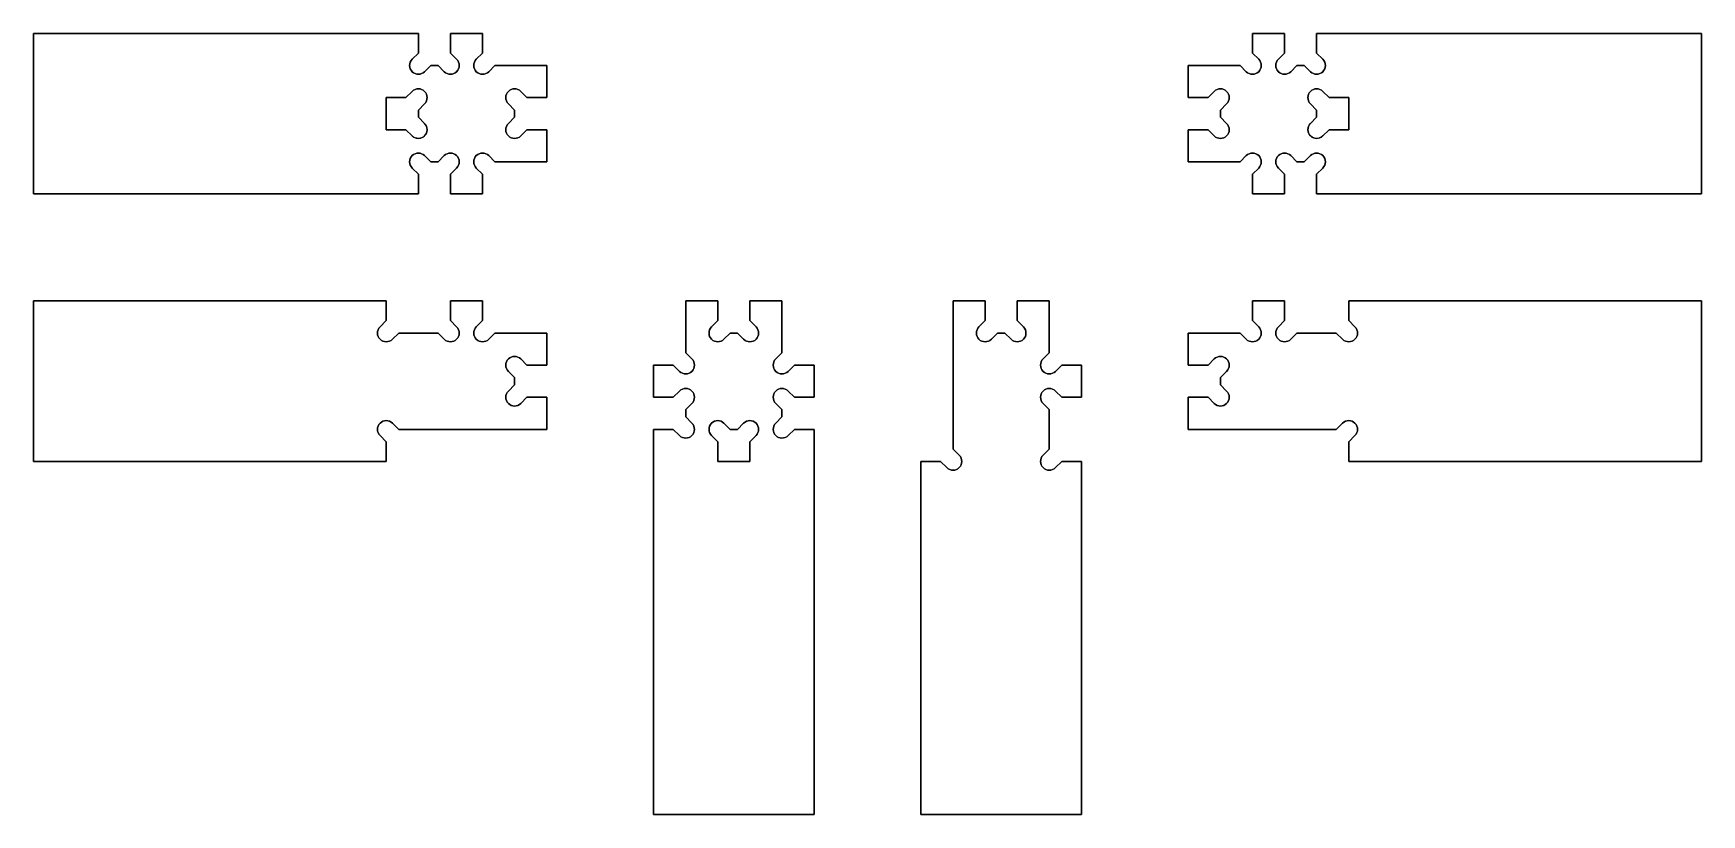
# Model space of a CAD drawing. Extents: x -222 to 558, y -346 to 19.
import ezdxf

# ---------------------------------------------------------------- set-up
doc = ezdxf.new("R2010")
doc.units = 0
doc.layers.add('1', color=7, linetype='CONTINUOUS')

# ---------------------------------------------------------------- blocks, each defined once
blk = doc.blocks.new('*M0')
at = {"layer": '1', "color": 7, "linetype": 'CONTINUOUS'}
for p, q in [((30, 65.79828, 15), (30, 75, 15)), ((30, 75), (30, 75, 15)), ((30, 75), (30, 65.79828)), ((30, 75, 15), (45, 75, 15)), ((45, 75), (30, 75)), ((45, 75), (45, 75, 15)), ((45, 75, 15), (45, 65.79828, 15)), ((45, 65.79828), (45, 75)), ((60, 65.79828, 15), (60, 75, 15)), ((60, 75), (60, 75, 15)), ((60, 75), (60, 65.79828)), ((60, 75, 15), (240, 75, 15)), ((240, 75), (60, 75)), ((240, 75), (240, 75, 15)), ((240, 75, 15), (240, 0, 15)), ((240, 0), (240, 75)), ((32.89914, 62.89914, 15), (30, 65.79828, 15)), ((30, 65.79828), (30, 65.79828, 15)), ((30, 65.79828), (32.89914, 62.89914)), ((32.89914, 62.89914), (32.89914, 62.89914, 15)), ((45, 65.79828, 15), (42.10086, 62.89913, 15)), ((42.10086, 62.89913), (45, 65.79828)), ((42.10086, 62.89913), (42.10086, 62.89913, 15)), ((45, 65.79828), (45, 65.79828, 15)), ((62.89914, 62.89914, 15), (60, 65.79828, 15)), ((60, 65.79828), (60, 65.79828, 15)), ((60, 65.79828), (62.89914, 62.89914)), ((62.89914, 62.89914), (62.89914, 62.89914, 15)), ((0, 45, 15), (0, 60, 15)), ((0, 60), (0, 60, 15)), ((0, 60), (0, 45)), ((0, 60, 15), (24.20172, 60, 15)), ((24.20172, 60), (0, 60)), ((24.20172, 60), (24.20172, 60, 15)), ((24.20172, 60, 15), (27.10086, 57.10086, 15)), ((27.10086, 57.10086), (24.20172, 60)), ((27.10086, 57.10086), (27.10086, 57.10086, 15)), ((30, 55.9), (30, 55.9, 15)), ((34.1, 60), (34.1, 60, 15)), ((40.9, 60), (40.9, 60, 15)), ((45, 55.9), (45, 55.9, 15)), ((47.89913, 57.10086, 15), (50.79828, 60, 15)), ((50.79828, 60), (47.89913, 57.10086)), ((47.89913, 57.10086), (47.89913, 57.10086, 15)), ((50.79828, 60), (50.79828, 60, 15)), ((50.79828, 60, 15), (54.20172, 60, 15)), ((54.20172, 60), (50.79828, 60)), ((54.20172, 60), (54.20172, 60, 15)), ((54.20172, 60, 15), (57.10086, 57.10086, 15)), ((57.10086, 57.10086), (54.20172, 60)), ((57.10086, 57.10086), (57.10086, 57.10086, 15)), ((60, 55.9), (60, 55.9, 15)), ((64.1, 60), (64.1, 60, 15)), ((12.10086, 47.89914, 15), (9.20172, 45, 15)), ((9.20172, 45), (12.10086, 47.89914)), ((12.10086, 47.89914), (12.10086, 47.89914, 15)), ((15, 49.1), (15, 49.1, 15)), ((60, 49.1), (60, 49.1, 15)), ((65.79828, 45, 15), (62.89914, 47.89914, 15)), ((62.89914, 47.89914), (62.89914, 47.89914, 15)), ((62.89914, 47.89914), (65.79828, 45)), ((9.20172, 45, 15), (0, 45, 15)), ((0, 45), (0, 45, 15)), ((0, 45), (9.20172, 45)), ((9.20172, 45), (9.20172, 45, 15)), ((15, 39.20172, 15), (17.89914, 42.10086, 15)), ((17.89914, 42.10086), (15, 39.20172)), ((15, 35.79828, 15), (15, 39.20172, 15)), ((15, 39.20172), (15, 39.20172, 15)), ((15, 39.20172), (15, 35.79828)), ((17.89914, 42.10086), (17.89914, 42.10086, 15)), ((19.1, 45), (19.1, 45, 15)), ((55.9, 45), (55.9, 45, 15)), ((57.10086, 42.10086), (57.10086, 42.10086, 15)), ((57.10086, 42.10086, 15), (60, 39.20172, 15)), ((60, 39.20172), (57.10086, 42.10086)), ((60, 39.20172), (60, 39.20172, 15)), ((60, 39.20172, 15), (60, 35.79828, 15)), ((60, 35.79828), (60, 39.20172)), ((75, 45, 15), (65.79828, 45, 15)), ((65.79828, 45), (65.79828, 45, 15)), ((65.79828, 45), (75, 45)), ((75, 45), (75, 45, 15)), ((75, 30, 15), (75, 45, 15)), ((75, 45), (75, 30)), ((17.89914, 32.89914, 15), (15, 35.79828, 15)), ((15, 35.79828), (15, 35.79828, 15)), ((15, 35.79828), (17.89914, 32.89914)), ((17.89914, 32.89914), (17.89914, 32.89914, 15)), ((60, 35.79828, 15), (57.10086, 32.89914, 15)), ((57.10086, 32.89914), (60, 35.79828)), ((57.10086, 32.89914), (57.10086, 32.89914, 15)), ((60, 35.79828), (60, 35.79828, 15)), ((0, 15, 15), (0, 30, 15)), ((0, 30), (0, 30, 15)), ((0, 30), (0, 15)), ((0, 30, 15), (9.20172, 30, 15)), ((9.20172, 30), (0, 30)), ((9.20172, 30), (9.20172, 30, 15)), ((9.20172, 30, 15), (12.10086, 27.10086, 15)), ((12.10086, 27.10086), (9.20172, 30)), ((12.10086, 27.10086), (12.10086, 27.10086, 15)), ((15, 25.9), (15, 25.9, 15)), ((19.1, 30), (19.1, 30, 15)), ((55.9, 30), (55.9, 30, 15)), ((60, 25.9), (60, 25.9, 15)), ((62.89914, 27.10086, 15), (65.79828, 30, 15)), ((65.79828, 30), (62.89914, 27.10086)), ((62.89914, 27.10086), (62.89914, 27.10086, 15)), ((65.79828, 30), (65.79828, 30, 15)), ((65.79828, 30, 15), (75, 30, 15)), ((75, 30), (65.79828, 30)), ((75, 30), (75, 30, 15)), ((27.10086, 17.89914, 15), (24.20172, 15, 15)), ((24.20172, 15), (27.10086, 17.89914)), ((27.10086, 17.89914), (27.10086, 17.89914, 15)), ((30, 19.1), (30, 19.1, 15)), ((45, 19.1), (45, 19.1, 15)), ((50.79828, 15, 15), (47.89914, 17.89914, 15)), ((47.89914, 17.89914), (47.89914, 17.89914, 15)), ((47.89914, 17.89914), (50.79828, 15)), ((57.10086, 17.89914, 15), (54.20172, 15, 15)), ((54.20172, 15), (57.10086, 17.89914)), ((57.10086, 17.89914), (57.10086, 17.89914, 15)), ((60, 19.1), (60, 19.1, 15)), ((24.20172, 15, 15), (0, 15, 15)), ((0, 15), (0, 15, 15)), ((0, 15), (24.20172, 15)), ((24.20172, 15), (24.20172, 15, 15)), ((30, 9.20172, 15), (32.89914, 12.10086, 15)), ((32.89914, 12.10086), (30, 9.20172)), ((30, 0, 15), (30, 9.20172, 15)), ((30, 9.20172), (30, 9.20172, 15)), ((30, 9.20172), (30, 0)), ((32.89914, 12.10086), (32.89914, 12.10086, 15)), ((34.1, 15), (34.1, 15, 15)), ((40.9, 15), (40.9, 15, 15)), ((42.10086, 12.10086), (42.10086, 12.10086, 15)), ((42.10086, 12.10086, 15), (45, 9.20172, 15)), ((45, 9.20172), (42.10086, 12.10086)), ((45, 9.20172), (45, 9.20172, 15)), ((45, 9.20172, 15), (45, 0, 15)), ((45, 0), (45, 9.20172)), ((54.20172, 15, 15), (50.79828, 15, 15)), ((50.79828, 15), (50.79828, 15, 15)), ((50.79828, 15), (54.20172, 15)), ((54.20172, 15), (54.20172, 15, 15)), ((60, 9.20172, 15), (62.89914, 12.10086, 15)), ((62.89914, 12.10086), (60, 9.20172)), ((60, 0, 15), (60, 9.20172, 15)), ((60, 9.20172), (60, 9.20172, 15)), ((60, 9.20172), (60, 0)), ((62.89914, 12.10086), (62.89914, 12.10086, 15)), ((64.1, 15), (64.1, 15, 15)), ((45, 0, 15), (30, 0, 15)), ((30, 0), (30, 0, 15)), ((30, 0), (45, 0)), ((45, 0), (45, 0, 15)), ((60, 0), (60, 0, 15)), ((240, 0, 15), (60, 0, 15)), ((60, 0), (240, 0)), ((240, 0), (240, 0, 15))]:
    blk.add_line(p, q, dxfattribs=at)
for centre, start, end in [((30, 60, 15), 225.00004444, 44.99995833), ((45, 60, 15), 135.00009444, 314.99990556), ((60, 60, 15), 225.00004444, 44.99995833), ((15, 45, 15), 315.00004444, 134.99995833), ((60, 45, 15), 45.00004167, 224.99995833), ((15, 30, 15), 225.00004444, 44.99995833), ((60, 30, 15), 135, 315), ((30, 15, 15), 315.00004444, 134.99995833), ((45, 15, 15), 45.00004444, 224.99995833), ((60, 15, 15), 315.00004444, 134.99995833)]:
    blk.add_arc(centre, 4.1, start, end, dxfattribs=at)
at = {"layer": '1', "color": 7, "linetype": 'CONTINUOUS', "extrusion": (0, 0, -1)}
for centre, start, end in [((-30, 60), 135.00004444, 314.99995833), ((-45, 60), 225.00009444, 44.99990556), ((-60, 60), 135.00004444, 314.99995833), ((-15, 45), 45.00004444, 224.99995833), ((-60, 45), 315.00004167, 134.99995833), ((-15, 30), 135.00004444, 314.99995833), ((-60, 30), 225, 45), ((-30, 15), 45.00004444, 224.99995833), ((-45, 15), 315.00004444, 134.99995833), ((-60, 15), 45.00004444, 224.99995833)]:
    blk.add_arc(centre, 4.1, start, end, dxfattribs=at)
blk = doc.blocks.new('*M1')
at = {"layer": '1', "color": 7, "linetype": 'CONTINUOUS'}
for p, q in [((30, -54.20172, 15), (30, -45, 15)), ((30, -45), (30, -45, 15)), ((30, -45), (30, -54.20172)), ((30, -45, 15), (45, -45, 15)), ((45, -45), (30, -45)), ((45, -45), (45, -45, 15)), ((45, -45, 15), (45, -54.20172, 15)), ((45, -54.20172), (45, -45)), ((75, -54.20172, 15), (75, -45, 15)), ((75, -45), (75, -45, 15)), ((75, -45), (75, -54.20172)), ((75, -45, 15), (240, -45, 15)), ((240, -45), (75, -45)), ((240, -45), (240, -45, 15)), ((240, -45, 15), (240, -120, 15)), ((240, -120), (240, -45)), ((32.89914, -57.10086, 15), (30, -54.20172, 15)), ((30, -54.20172), (30, -54.20172, 15)), ((30, -54.20172), (32.89914, -57.10086)), ((45, -54.20172, 15), (42.10086, -57.10086, 15)), ((42.10086, -57.10086), (45, -54.20172)), ((45, -54.20172), (45, -54.20172, 15)), ((77.89914, -57.10086, 15), (75, -54.20172, 15)), ((75, -54.20172), (75, -54.20172, 15)), ((75, -54.20172), (77.89914, -57.10086)), ((0, -75, 15), (0, -60, 15)), ((0, -60), (0, -60, 15)), ((0, -60), (0, -75)), ((0, -60, 15), (24.20172, -60, 15)), ((24.20172, -60), (0, -60)), ((24.20172, -60), (24.20172, -60, 15)), ((24.20172, -60, 15), (27.10086, -62.89914, 15)), ((27.10086, -62.89914), (24.20172, -60)), ((32.89914, -57.10086), (32.89914, -57.10086, 15)), ((34.1, -60), (34.1, -60, 15)), ((40.9, -60), (40.9, -60, 15)), ((42.10086, -57.10086), (42.10086, -57.10086, 15)), ((47.89914, -62.89914, 15), (50.79828, -60, 15)), ((50.79828, -60), (47.89914, -62.89914)), ((50.79828, -60), (50.79828, -60, 15)), ((50.79828, -60, 15), (69.20172, -60, 15)), ((69.20172, -60), (50.79828, -60)), ((69.20172, -60), (69.20172, -60, 15)), ((69.20172, -60, 15), (72.10086, -62.89914, 15)), ((72.10086, -62.89914), (69.20172, -60)), ((77.89914, -57.10086), (77.89914, -57.10086, 15)), ((79.1, -60), (79.1, -60, 15)), ((27.10086, -62.89914), (27.10086, -62.89914, 15)), ((30, -64.1), (30, -64.1, 15)), ((45, -64.1), (45, -64.1, 15)), ((47.89914, -62.89914), (47.89914, -62.89914, 15)), ((72.10086, -62.89914), (72.10086, -62.89914, 15)), ((75, -64.1), (75, -64.1, 15)), ((9.20172, -75, 15), (0, -75, 15)), ((0, -75), (0, -75, 15)), ((0, -75), (9.20172, -75)), ((12.10086, -72.10086, 15), (9.20172, -75, 15)), ((9.20172, -75), (12.10086, -72.10086)), ((9.20172, -75), (9.20172, -75, 15)), ((12.10086, -72.10086), (12.10086, -72.10086, 15)), ((15, -70.9), (15, -70.9, 15)), ((15, -80.79828, 15), (17.89914, -77.89914, 15)), ((17.89914, -77.89914), (15, -80.79828)), ((17.89914, -77.89914), (17.89914, -77.89914, 15)), ((19.1, -75), (19.1, -75, 15)), ((15, -84.20172, 15), (15, -80.79828, 15)), ((15, -80.79828), (15, -80.79828, 15)), ((15, -80.79828), (15, -84.20172)), ((17.89914, -87.10086, 15), (15, -84.20172, 15)), ((15, -84.20172), (15, -84.20172, 15)), ((15, -84.20172), (17.89914, -87.10086)), ((0, -105, 15), (0, -90, 15)), ((0, -90), (0, -90, 15)), ((0, -90), (0, -105)), ((0, -90, 15), (9.20172, -90, 15)), ((9.20172, -90), (0, -90)), ((9.20172, -90), (9.20172, -90, 15)), ((9.20172, -90, 15), (12.10086, -92.89914, 15)), ((12.10086, -92.89914), (9.20172, -90)), ((12.10086, -92.89914), (12.10086, -92.89914, 15)), ((17.89914, -87.10086), (17.89914, -87.10086, 15)), ((19.1, -90), (19.1, -90, 15)), ((15, -94.1), (15, -94.1, 15)), ((75, -100.9), (75, -100.9, 15)), ((69.20172, -105, 15), (0, -105, 15)), ((0, -105), (0, -105, 15)), ((0, -105), (69.20172, -105)), ((72.10086, -102.10086, 15), (69.20172, -105, 15)), ((69.20172, -105), (72.10086, -102.10086)), ((69.20172, -105), (69.20172, -105, 15)), ((72.10086, -102.10086), (72.10086, -102.10086, 15)), ((75, -110.79828, 15), (77.89914, -107.89914, 15)), ((77.89914, -107.89914), (75, -110.79828)), ((77.89914, -107.89914), (77.89914, -107.89914, 15)), ((79.1, -105), (79.1, -105, 15)), ((75, -120, 15), (75, -110.79828, 15)), ((75, -110.79828), (75, -110.79828, 15)), ((75, -110.79828), (75, -120)), ((75, -120), (75, -120, 15)), ((240, -120, 15), (75, -120, 15)), ((75, -120), (240, -120)), ((240, -120), (240, -120, 15))]:
    blk.add_line(p, q, dxfattribs=at)
for centre, start, end in [((30, -60, 15), 225.00004444, 44.99995833), ((45, -60, 15), 135.00004444, 314.99995833), ((75, -60, 15), 225.00004444, 44.99995833), ((15, -75, 15), 315.00004444, 134.99995833), ((15, -90, 15), 225.00004444, 44.99995833), ((75, -105, 15), 315.00004444, 134.99995833)]:
    blk.add_arc(centre, 4.1, start, end, dxfattribs=at)
at = {"layer": '1', "color": 7, "linetype": 'CONTINUOUS', "extrusion": (0, 0, -1)}
for centre, start, end in [((-30, -60), 135.00004444, 314.99995833), ((-45, -60), 225.00004444, 44.99995833), ((-75, -60), 135.00004444, 314.99995833), ((-15, -75), 45.00004444, 224.99995833), ((-15, -90), 135.00004444, 314.99995833), ((-75, -105), 45.00004444, 224.99995833)]:
    blk.add_arc(centre, 4.1, start, end, dxfattribs=at)
blk = doc.blocks.new('*M2')
at = {"layer": '1', "color": 7, "linetype": 'CONTINUOUS'}
for p, q in [((15, -24.20172, 15), (15, 0, 15)), ((15, 0), (15, 0, 15)), ((15, 0), (15, -24.20172)), ((15, 0, 15), (30, 0, 15)), ((30, 0), (15, 0)), ((30, 0), (30, 0, 15)), ((30, 0, 15), (30, -9.20172, 15)), ((30, -9.20172), (30, 0)), ((45, -9.20172, 15), (45, 0, 15)), ((45, 0), (45, 0, 15)), ((45, 0), (45, -9.20172)), ((45, 0, 15), (60, 0, 15)), ((60, 0), (45, 0)), ((60, 0), (60, 0, 15)), ((60, 0, 15), (60, -24.20172, 15)), ((60, -24.20172), (60, 0)), ((25.9, -15), (25.9, -15, 15)), ((30, -9.20172, 15), (27.10086, -12.10086, 15)), ((27.10086, -12.10086), (30, -9.20172)), ((27.10086, -12.10086), (27.10086, -12.10086, 15)), ((30, -9.20172), (30, -9.20172, 15)), ((32.89914, -17.89914, 15), (35.79828, -15, 15)), ((35.79828, -15), (32.89914, -17.89914)), ((35.79828, -15), (35.79828, -15, 15)), ((35.79828, -15, 15), (39.20172, -15, 15)), ((39.20172, -15), (35.79828, -15)), ((39.20172, -15), (39.20172, -15, 15)), ((39.20172, -15, 15), (42.10086, -17.89914, 15)), ((42.10086, -17.89914), (39.20172, -15)), ((47.89914, -12.10086, 15), (45, -9.20172, 15)), ((45, -9.20172), (45, -9.20172, 15)), ((45, -9.20172), (47.89914, -12.10086)), ((47.89914, -12.10086), (47.89914, -12.10086, 15)), ((49.1, -15), (49.1, -15, 15)), ((30, -19.1), (30, -19.1, 15)), ((32.89914, -17.89914), (32.89914, -17.89914, 15)), ((42.10086, -17.89914), (42.10086, -17.89914, 15)), ((45, -19.1), (45, -19.1, 15)), ((0, -45, 15), (0, -30, 15)), ((0, -30), (0, -30, 15)), ((0, -30), (0, -45)), ((0, -30, 15), (9.20172, -30, 15)), ((9.20172, -30), (0, -30)), ((9.20172, -30), (9.20172, -30, 15)), ((9.20172, -30, 15), (12.10086, -32.89914, 15)), ((12.10086, -32.89914), (9.20172, -30)), ((17.89914, -27.10086, 15), (15, -24.20172, 15)), ((15, -24.20172), (15, -24.20172, 15)), ((15, -24.20172), (17.89914, -27.10086)), ((17.89914, -27.10086), (17.89914, -27.10086, 15)), ((19.1, -30), (19.1, -30, 15)), ((55.9, -30), (55.9, -30, 15)), ((60, -24.20172, 15), (57.10086, -27.10086, 15)), ((57.10086, -27.10086), (60, -24.20172)), ((57.10086, -27.10086), (57.10086, -27.10086, 15)), ((60, -24.20172), (60, -24.20172, 15)), ((62.89914, -32.89914, 15), (65.79828, -30, 15)), ((65.79828, -30), (62.89914, -32.89914)), ((65.79828, -30), (65.79828, -30, 15)), ((65.79828, -30, 15), (75, -30, 15)), ((75, -30), (65.79828, -30)), ((75, -30), (75, -30, 15)), ((75, -30, 15), (75, -45, 15)), ((75, -45), (75, -30)), ((12.10086, -32.89914), (12.10086, -32.89914, 15)), ((15, -34.1), (15, -34.1, 15)), ((60, -34.1), (60, -34.1, 15)), ((62.89914, -32.89914), (62.89914, -32.89914, 15)), ((9.20172, -45, 15), (0, -45, 15)), ((0, -45), (0, -45, 15)), ((0, -45), (9.20172, -45)), ((12.10086, -42.10086, 15), (9.20172, -45, 15)), ((9.20172, -45), (12.10086, -42.10086)), ((9.20172, -45), (9.20172, -45, 15)), ((12.10086, -42.10086), (12.10086, -42.10086, 15)), ((15, -40.9), (15, -40.9, 15)), ((19.1, -45), (19.1, -45, 15)), ((55.9, -45), (55.9, -45, 15)), ((60, -40.9), (60, -40.9, 15)), ((65.79828, -45, 15), (62.89913, -42.10086, 15)), ((62.89913, -42.10086), (62.89913, -42.10086, 15)), ((62.89913, -42.10086), (65.79828, -45)), ((75, -45, 15), (65.79828, -45, 15)), ((65.79828, -45), (65.79828, -45, 15)), ((65.79828, -45), (75, -45)), ((75, -45), (75, -45, 15)), ((15, -50.79828, 15), (17.89914, -47.89914, 15)), ((17.89914, -47.89914), (15, -50.79828)), ((15, -54.20172, 15), (15, -50.79828, 15)), ((15, -50.79828), (15, -50.79828, 15)), ((15, -50.79828), (15, -54.20172)), ((17.89914, -57.10086, 15), (15, -54.20172, 15)), ((15, -54.20172), (15, -54.20172, 15)), ((15, -54.20172), (17.89914, -57.10086)), ((17.89914, -47.89914), (17.89914, -47.89914, 15)), ((57.10086, -47.89913), (57.10086, -47.89913, 15)), ((57.10086, -47.89913, 15), (60, -50.79828, 15)), ((60, -50.79828), (57.10086, -47.89913)), ((60, -54.20172, 15), (57.10086, -57.10086, 15)), ((57.10086, -57.10086), (60, -54.20172)), ((60, -50.79828), (60, -50.79828, 15)), ((60, -50.79828, 15), (60, -54.20172, 15)), ((60, -54.20172), (60, -50.79828)), ((60, -54.20172), (60, -54.20172, 15)), ((0, -60, 15), (9.20172, -60, 15)), ((9.20172, -60), (0, -60)), ((0, -60), (0, -60, 15)), ((0, -240, 15), (0, -60, 15)), ((0, -60), (0, -240)), ((9.20172, -60), (9.20172, -60, 15)), ((9.20172, -60, 15), (12.10086, -62.89914, 15)), ((12.10086, -62.89914), (9.20172, -60)), ((17.89914, -57.10086), (17.89914, -57.10086, 15)), ((19.1, -60), (19.1, -60, 15)), ((25.9, -60), (25.9, -60, 15)), ((30, -55.9), (30, -55.9, 15)), ((35.79828, -60, 15), (32.89914, -57.10086, 15)), ((32.89914, -57.10086), (32.89914, -57.10086, 15)), ((32.89914, -57.10086), (35.79828, -60)), ((39.20172, -60, 15), (35.79828, -60, 15)), ((35.79828, -60), (35.79828, -60, 15)), ((35.79828, -60), (39.20172, -60)), ((42.10086, -57.10086, 15), (39.20172, -60, 15)), ((39.20172, -60), (42.10086, -57.10086)), ((39.20172, -60), (39.20172, -60, 15)), ((42.10086, -57.10086), (42.10086, -57.10086, 15)), ((45, -55.9), (45, -55.9, 15)), ((49.1, -60), (49.1, -60, 15)), ((55.9, -60), (55.9, -60, 15)), ((57.10086, -57.10086), (57.10086, -57.10086, 15)), ((62.89914, -62.89914, 15), (65.79828, -60, 15)), ((65.79828, -60), (62.89914, -62.89914)), ((65.79828, -60), (65.79828, -60, 15)), ((65.79828, -60, 15), (75, -60, 15)), ((75, -60), (65.79828, -60)), ((75, -60), (75, -60, 15)), ((75, -60, 15), (75, -240, 15)), ((75, -240), (75, -60)), ((12.10086, -62.89914), (12.10086, -62.89914, 15)), ((15, -64.1), (15, -64.1, 15)), ((27.10086, -62.89914), (27.10086, -62.89914, 15)), ((27.10086, -62.89914, 15), (30, -65.79828, 15)), ((30, -65.79828), (27.10086, -62.89914)), ((30, -65.79828), (30, -65.79828, 15)), ((30, -65.79828, 15), (30, -75, 15)), ((30, -75), (30, -65.79828)), ((45, -65.79828, 15), (47.89914, -62.89914, 15)), ((47.89914, -62.89914), (45, -65.79828)), ((45, -75, 15), (45, -65.79828, 15)), ((45, -65.79828), (45, -65.79828, 15)), ((45, -65.79828), (45, -75)), ((47.89914, -62.89914), (47.89914, -62.89914, 15)), ((60, -64.1), (60, -64.1, 15)), ((62.89914, -62.89914), (62.89914, -62.89914, 15)), ((30, -75), (30, -75, 15)), ((30, -75, 15), (45, -75, 15)), ((45, -75), (30, -75)), ((45, -75), (45, -75, 15)), ((75, -240, 15), (0, -240, 15)), ((0, -240), (0, -240, 15)), ((0, -240), (75, -240)), ((75, -240), (75, -240, 15))]:
    blk.add_line(p, q, dxfattribs=at)
at = {"layer": '1', "color": 7, "linetype": 'CONTINUOUS', "extrusion": (0, 0, -1)}
for centre, start, end in [((-30, -15), 225.00004444, 44.99995833), ((-45, -15), 135.00004444, 314.99995833), ((-15, -30), 135.00004444, 314.99995833), ((-60, -30), 225.00004444, 44.99995833), ((-15, -45), 45.00004444, 224.99995833), ((-60, -45), 315.00009444, 134.99990556), ((-15, -60), 135.00004444, 314.99995833), ((-30, -60), 315, 135), ((-45, -60), 45.00004167, 224.99995833), ((-60, -60), 225.00004444, 44.99995833)]:
    blk.add_arc(centre, 4.1, start, end, dxfattribs=at)
at = {"layer": '1', "color": 7, "linetype": 'CONTINUOUS'}
for centre, start, end in [((30, -15, 15), 135.00004444, 314.99995833), ((45, -15, 15), 225.00004444, 44.99995833), ((15, -30, 15), 225.00004444, 44.99995833), ((60, -30, 15), 135.00004444, 314.99995833), ((15, -45, 15), 315.00004444, 134.99995833), ((60, -45, 15), 45.00009444, 224.99990556), ((15, -60, 15), 225.00004444, 44.99995833), ((30, -60, 15), 45, 225), ((45, -60, 15), 315.00004167, 134.99995833), ((60, -60, 15), 135.00004444, 314.99995833)]:
    blk.add_arc(centre, 4.1, start, end, dxfattribs=at)
blk = doc.blocks.new('*M3')
at = {"layer": '1', "color": 7, "linetype": 'CONTINUOUS'}
for p, q in [((-105, -69.20172, 15), (-105, 0, 15)), ((-105, 0), (-105, 0, 15)), ((-105, 0), (-105, -69.20172)), ((-105, 0, 15), (-90, 0, 15)), ((-90, 0), (-105, 0)), ((-90, 0), (-90, 0, 15)), ((-90, 0, 15), (-90, -9.20172, 15)), ((-90, -9.20172), (-90, 0)), ((-75, -9.20172, 15), (-75, 0, 15)), ((-75, 0), (-75, 0, 15)), ((-75, 0), (-75, -9.20172)), ((-75, 0, 15), (-60, 0, 15)), ((-60, 0), (-75, 0)), ((-60, 0), (-60, 0, 15)), ((-60, 0, 15), (-60, -24.20172, 15)), ((-60, -24.20172), (-60, 0)), ((-94.1, -15), (-94.1, -15, 15)), ((-90, -9.20172, 15), (-92.89914, -12.10086, 15)), ((-92.89914, -12.10086), (-90, -9.20172)), ((-92.89914, -12.10086), (-92.89914, -12.10086, 15)), ((-90, -9.20172), (-90, -9.20172, 15)), ((-87.10086, -17.89914, 15), (-84.20172, -15, 15)), ((-84.20172, -15), (-87.10086, -17.89914)), ((-84.20172, -15), (-84.20172, -15, 15)), ((-84.20172, -15, 15), (-80.79828, -15, 15)), ((-80.79828, -15), (-84.20172, -15)), ((-80.79828, -15), (-80.79828, -15, 15)), ((-80.79828, -15, 15), (-77.89914, -17.89914, 15)), ((-77.89914, -17.89914), (-80.79828, -15)), ((-72.10086, -12.10086, 15), (-75, -9.20172, 15)), ((-75, -9.20172), (-75, -9.20172, 15)), ((-75, -9.20172), (-72.10086, -12.10086)), ((-72.10086, -12.10086), (-72.10086, -12.10086, 15)), ((-70.9, -15), (-70.9, -15, 15)), ((-90, -19.1), (-90, -19.1, 15)), ((-87.10086, -17.89914), (-87.10086, -17.89914, 15)), ((-77.89914, -17.89914), (-77.89914, -17.89914, 15)), ((-75, -19.1), (-75, -19.1, 15)), ((-64.1, -30), (-64.1, -30, 15)), ((-60, -24.20172, 15), (-62.89914, -27.10086, 15)), ((-62.89914, -27.10086), (-60, -24.20172)), ((-62.89914, -27.10086), (-62.89914, -27.10086, 15)), ((-60, -24.20172), (-60, -24.20172, 15)), ((-57.10086, -32.89914, 15), (-54.20172, -30, 15)), ((-54.20172, -30), (-57.10086, -32.89914)), ((-54.20172, -30), (-54.20172, -30, 15)), ((-54.20172, -30, 15), (-45, -30, 15)), ((-45, -30), (-54.20172, -30)), ((-45, -30), (-45, -30, 15)), ((-45, -30, 15), (-45, -45, 15)), ((-45, -45), (-45, -30)), ((-60, -34.1), (-60, -34.1, 15)), ((-57.10086, -32.89914), (-57.10086, -32.89914, 15)), ((-64.1, -45), (-64.1, -45, 15)), ((-60, -40.9), (-60, -40.9, 15)), ((-54.20172, -45, 15), (-57.10086, -42.10086, 15)), ((-57.10086, -42.10086), (-57.10086, -42.10086, 15)), ((-57.10086, -42.10086), (-54.20172, -45)), ((-45, -45, 15), (-54.20172, -45, 15)), ((-54.20172, -45), (-54.20172, -45, 15)), ((-54.20172, -45), (-45, -45)), ((-45, -45), (-45, -45, 15)), ((-62.89914, -47.89914), (-62.89914, -47.89914, 15)), ((-62.89914, -47.89914, 15), (-60, -50.79828, 15)), ((-60, -50.79828), (-62.89914, -47.89914)), ((-60, -50.79828), (-60, -50.79828, 15)), ((-60, -50.79828, 15), (-60, -69.20172, 15)), ((-60, -69.20172), (-60, -50.79828)), ((-102.10086, -72.10086, 15), (-105, -69.20172, 15)), ((-105, -69.20172), (-105, -69.20172, 15)), ((-105, -69.20172), (-102.10086, -72.10086)), ((-60, -69.20172, 15), (-62.89914, -72.10086, 15)), ((-62.89914, -72.10086), (-60, -69.20172)), ((-60, -69.20172), (-60, -69.20172, 15)), ((-120, -75, 15), (-110.79828, -75, 15)), ((-110.79828, -75), (-120, -75)), ((-120, -75), (-120, -75, 15)), ((-120, -240, 15), (-120, -75, 15)), ((-120, -75), (-120, -240)), ((-110.79828, -75), (-110.79828, -75, 15)), ((-110.79828, -75, 15), (-107.89914, -77.89914, 15)), ((-107.89914, -77.89914), (-110.79828, -75)), ((-107.89914, -77.89914), (-107.89914, -77.89914, 15)), ((-102.10086, -72.10086), (-102.10086, -72.10086, 15)), ((-100.9, -75), (-100.9, -75, 15)), ((-64.1, -75), (-64.1, -75, 15)), ((-62.89914, -72.10086), (-62.89914, -72.10086, 15)), ((-57.10086, -77.89914, 15), (-54.20172, -75, 15)), ((-54.20172, -75), (-57.10086, -77.89914)), ((-57.10086, -77.89914), (-57.10086, -77.89914, 15)), ((-54.20172, -75), (-54.20172, -75, 15)), ((-54.20172, -75, 15), (-45, -75, 15)), ((-45, -75), (-54.20172, -75)), ((-45, -75), (-45, -75, 15)), ((-45, -75, 15), (-45, -240, 15)), ((-45, -240), (-45, -75)), ((-105, -79.1), (-105, -79.1, 15)), ((-60, -79.1), (-60, -79.1, 15)), ((-45, -240, 15), (-120, -240, 15)), ((-120, -240), (-120, -240, 15)), ((-120, -240), (-45, -240)), ((-45, -240), (-45, -240, 15))]:
    blk.add_line(p, q, dxfattribs=at)
at = {"layer": '1', "color": 7, "linetype": 'CONTINUOUS', "extrusion": (0, 0, -1)}
for centre, start, end in [((90, -15), 225.00004444, 44.99995833), ((75, -15), 135.00004444, 314.99995833), ((60, -30), 225.00004444, 44.99995833), ((60, -45), 315.00004444, 134.99995833), ((105, -75), 135.00004444, 314.99995833), ((60, -75), 225.00004444, 44.99995833)]:
    blk.add_arc(centre, 4.1, start, end, dxfattribs=at)
at = {"layer": '1', "color": 7, "linetype": 'CONTINUOUS'}
for centre, start, end in [((-90, -15, 15), 135.00004444, 314.99995833), ((-75, -15, 15), 225.00004444, 44.99995833), ((-60, -30, 15), 135.00004444, 314.99995833), ((-60, -45, 15), 45.00004444, 224.99995833), ((-105, -75, 15), 225.00004444, 44.99995833), ((-60, -75, 15), 135.00004444, 314.99995833)]:
    blk.add_arc(centre, 4.1, start, end, dxfattribs=at)
blk = doc.blocks.new('*M4')
at = {"layer": '1', "color": 7, "linetype": 'CONTINUOUS'}
for p, q in [((-60, 75, 15), (-240, 75, 15)), ((-240, 75), (-240, 75, 15)), ((-240, 75), (-60, 75)), ((-240, 75, 15), (-240, 0, 15)), ((-240, 0), (-240, 75)), ((-60, 65.79828, 15), (-60, 75, 15)), ((-60, 75), (-60, 75, 15)), ((-60, 75), (-60, 65.79828)), ((-30, 75, 15), (-45, 75, 15)), ((-45, 75), (-45, 75, 15)), ((-45, 75), (-30, 75)), ((-45, 75, 15), (-45, 65.79828, 15)), ((-45, 65.79828), (-45, 75)), ((-30, 65.79828, 15), (-30, 75, 15)), ((-30, 75), (-30, 75, 15)), ((-30, 75), (-30, 65.79828)), ((-62.89914, 62.89914, 15), (-60, 65.79828, 15)), ((-60, 65.79828), (-62.89914, 62.89914)), ((-62.89914, 62.89914), (-62.89914, 62.89914, 15)), ((-60, 65.79828), (-60, 65.79828, 15)), ((-45, 65.79828), (-45, 65.79828, 15)), ((-45, 65.79828, 15), (-42.10086, 62.89913, 15)), ((-42.10086, 62.89913), (-45, 65.79828)), ((-42.10086, 62.89913), (-42.10086, 62.89913, 15)), ((-32.89914, 62.89914, 15), (-30, 65.79828, 15)), ((-30, 65.79828), (-32.89914, 62.89914)), ((-32.89914, 62.89914), (-32.89914, 62.89914, 15)), ((-30, 65.79828), (-30, 65.79828, 15)), ((-64.1, 60), (-64.1, 60, 15)), ((-60, 55.9), (-60, 55.9, 15)), ((-54.20172, 60, 15), (-57.10086, 57.10086, 15)), ((-57.10086, 57.10086), (-54.20172, 60)), ((-57.10086, 57.10086), (-57.10086, 57.10086, 15)), ((-50.79828, 60, 15), (-54.20172, 60, 15)), ((-54.20172, 60), (-54.20172, 60, 15)), ((-54.20172, 60), (-50.79828, 60)), ((-47.89913, 57.10086, 15), (-50.79828, 60, 15)), ((-50.79828, 60), (-50.79828, 60, 15)), ((-50.79828, 60), (-47.89913, 57.10086)), ((-47.89913, 57.10086), (-47.89913, 57.10086, 15)), ((-45, 55.9), (-45, 55.9, 15)), ((-40.9, 60), (-40.9, 60, 15)), ((-34.1, 60), (-34.1, 60, 15)), ((-30, 55.9), (-30, 55.9, 15)), ((-24.20172, 60, 15), (-27.10086, 57.10086, 15)), ((-27.10086, 57.10086), (-24.20172, 60)), ((-27.10086, 57.10086), (-27.10086, 57.10086, 15)), ((0, 60, 15), (-24.20172, 60, 15)), ((-24.20172, 60), (-24.20172, 60, 15)), ((-24.20172, 60), (0, 60)), ((0, 45, 15), (0, 60, 15)), ((0, 60), (0, 60, 15)), ((0, 60), (0, 45)), ((-65.79828, 45, 15), (-62.89914, 47.89914, 15)), ((-62.89914, 47.89914), (-65.79828, 45)), ((-62.89914, 47.89914), (-62.89914, 47.89914, 15)), ((-60, 49.1), (-60, 49.1, 15)), ((-15, 49.1), (-15, 49.1, 15)), ((-12.10086, 47.89914), (-12.10086, 47.89914, 15)), ((-12.10086, 47.89914, 15), (-9.20172, 45, 15)), ((-9.20172, 45), (-12.10086, 47.89914)), ((-75, 45, 15), (-65.79828, 45, 15)), ((-65.79828, 45), (-75, 45)), ((-75, 45), (-75, 45, 15)), ((-75, 30, 15), (-75, 45, 15)), ((-75, 45), (-75, 30)), ((-65.79828, 45), (-65.79828, 45, 15)), ((-57.10086, 42.10086, 15), (-60, 39.20172, 15)), ((-60, 39.20172), (-57.10086, 42.10086)), ((-60, 39.20172), (-60, 39.20172, 15)), ((-60, 39.20172, 15), (-60, 35.79828, 15)), ((-60, 35.79828), (-60, 39.20172)), ((-57.10086, 42.10086), (-57.10086, 42.10086, 15)), ((-55.9, 45), (-55.9, 45, 15)), ((-19.1, 45), (-19.1, 45, 15)), ((-15, 39.20172, 15), (-17.89914, 42.10086, 15)), ((-17.89914, 42.10086), (-17.89914, 42.10086, 15)), ((-17.89914, 42.10086), (-15, 39.20172)), ((-15, 35.79828, 15), (-15, 39.20172, 15)), ((-15, 39.20172), (-15, 39.20172, 15)), ((-15, 39.20172), (-15, 35.79828)), ((-9.20172, 45), (-9.20172, 45, 15)), ((-9.20172, 45, 15), (0, 45, 15)), ((0, 45), (-9.20172, 45)), ((0, 45), (0, 45, 15)), ((-60, 35.79828), (-60, 35.79828, 15)), ((-60, 35.79828, 15), (-57.10086, 32.89914, 15)), ((-57.10086, 32.89914), (-60, 35.79828)), ((-57.10086, 32.89914), (-57.10086, 32.89914, 15)), ((-17.89914, 32.89914, 15), (-15, 35.79828, 15)), ((-15, 35.79828), (-17.89914, 32.89914)), ((-17.89914, 32.89914), (-17.89914, 32.89914, 15)), ((-15, 35.79828), (-15, 35.79828, 15)), ((-65.79828, 30, 15), (-75, 30, 15)), ((-75, 30), (-75, 30, 15)), ((-75, 30), (-65.79828, 30)), ((-62.89914, 27.10086, 15), (-65.79828, 30, 15)), ((-65.79828, 30), (-65.79828, 30, 15)), ((-65.79828, 30), (-62.89914, 27.10086)), ((-62.89914, 27.10086), (-62.89914, 27.10086, 15)), ((-60, 25.9), (-60, 25.9, 15)), ((-55.9, 30), (-55.9, 30, 15)), ((-19.1, 30), (-19.1, 30, 15)), ((-15, 25.9), (-15, 25.9, 15)), ((-9.20172, 30, 15), (-12.10086, 27.10086, 15)), ((-12.10086, 27.10086), (-9.20172, 30)), ((-12.10086, 27.10086), (-12.10086, 27.10086, 15)), ((0, 30, 15), (-9.20172, 30, 15)), ((-9.20172, 30), (-9.20172, 30, 15)), ((-9.20172, 30), (0, 30)), ((0, 15, 15), (0, 30, 15)), ((0, 30), (0, 30, 15)), ((0, 30), (0, 15)), ((-60, 19.1), (-60, 19.1, 15)), ((-57.10086, 17.89914), (-57.10086, 17.89914, 15)), ((-57.10086, 17.89914, 15), (-54.20172, 15, 15)), ((-54.20172, 15), (-57.10086, 17.89914)), ((-50.79828, 15, 15), (-47.89914, 17.89914, 15)), ((-47.89914, 17.89914), (-50.79828, 15)), ((-47.89914, 17.89914), (-47.89914, 17.89914, 15)), ((-45, 19.1), (-45, 19.1, 15)), ((-30, 19.1), (-30, 19.1, 15)), ((-27.10086, 17.89914), (-27.10086, 17.89914, 15)), ((-27.10086, 17.89914, 15), (-24.20172, 15, 15)), ((-24.20172, 15), (-27.10086, 17.89914)), ((-64.1, 15), (-64.1, 15, 15)), ((-60, 9.20172, 15), (-62.89914, 12.10086, 15)), ((-62.89914, 12.10086), (-62.89914, 12.10086, 15)), ((-62.89914, 12.10086), (-60, 9.20172)), ((-60, 0, 15), (-60, 9.20172, 15)), ((-60, 9.20172), (-60, 9.20172, 15)), ((-60, 9.20172), (-60, 0)), ((-54.20172, 15), (-54.20172, 15, 15)), ((-54.20172, 15, 15), (-50.79828, 15, 15)), ((-50.79828, 15), (-54.20172, 15)), ((-50.79828, 15), (-50.79828, 15, 15)), ((-42.10086, 12.10086, 15), (-45, 9.20172, 15)), ((-45, 9.20172), (-42.10086, 12.10086)), ((-45, 9.20172), (-45, 9.20172, 15)), ((-45, 9.20172, 15), (-45, 0, 15)), ((-45, 0), (-45, 9.20172)), ((-42.10086, 12.10086), (-42.10086, 12.10086, 15)), ((-40.9, 15), (-40.9, 15, 15)), ((-34.1, 15), (-34.1, 15, 15)), ((-30, 9.20172, 15), (-32.89914, 12.10086, 15)), ((-32.89914, 12.10086), (-32.89914, 12.10086, 15)), ((-32.89914, 12.10086), (-30, 9.20172)), ((-30, 0, 15), (-30, 9.20172, 15)), ((-30, 9.20172), (-30, 9.20172, 15)), ((-30, 9.20172), (-30, 0)), ((-24.20172, 15), (-24.20172, 15, 15)), ((-24.20172, 15, 15), (0, 15, 15)), ((0, 15), (-24.20172, 15)), ((0, 15), (0, 15, 15)), ((-240, 0), (-240, 0, 15)), ((-240, 0, 15), (-60, 0, 15)), ((-60, 0), (-240, 0)), ((-60, 0), (-60, 0, 15)), ((-45, 0), (-45, 0, 15)), ((-45, 0, 15), (-30, 0, 15)), ((-30, 0), (-45, 0)), ((-30, 0), (-30, 0, 15))]:
    blk.add_line(p, q, dxfattribs=at)
at = {"layer": '1', "color": 7, "linetype": 'CONTINUOUS', "extrusion": (0, 0, -1)}
for centre, start, end in [((60, 60, -15), 225.00004444, 44.99995833), ((45, 60, -15), 135.00009444, 314.99990556), ((30, 60, -15), 225.00004444, 44.99995833), ((60, 45, -15), 45.00004167, 224.99995833), ((15, 45, -15), 315.00004444, 134.99995833), ((60, 30, -15), 135, 315), ((15, 30, -15), 225.00004444, 44.99995833), ((60, 15, -15), 315.00004444, 134.99995833), ((45, 15, -15), 45.00004444, 224.99995833), ((30, 15, -15), 315.00004444, 134.99995833)]:
    blk.add_arc(centre, 4.1, start, end, dxfattribs=at)
at = {"layer": '1', "color": 7, "linetype": 'CONTINUOUS'}
for centre, start, end in [((-60, 60), 135.00004444, 314.99995833), ((-45, 60), 225.00009444, 44.99990556), ((-30, 60), 135.00004444, 314.99995833), ((-60, 45), 315.00004167, 134.99995833), ((-15, 45), 45.00004444, 224.99995833), ((-60, 30), 225, 45), ((-15, 30), 135.00004444, 314.99995833), ((-60, 15), 45.00004444, 224.99995833), ((-45, 15), 315.00004444, 134.99995833), ((-30, 15), 45.00004444, 224.99995833)]:
    blk.add_arc(centre, 4.1, start, end, dxfattribs=at)
blk = doc.blocks.new('*M5')
at = {"layer": '1', "color": 7, "linetype": 'CONTINUOUS'}
for p, q in [((-75, -45, 15), (-240, -45, 15)), ((-240, -45), (-240, -45, 15)), ((-240, -45), (-75, -45)), ((-240, -45, 15), (-240, -120, 15)), ((-240, -120), (-240, -45)), ((-75, -54.20172, 15), (-75, -45, 15)), ((-75, -45), (-75, -45, 15)), ((-75, -45), (-75, -54.20172)), ((-30, -45, 15), (-45, -45, 15)), ((-45, -45), (-45, -45, 15)), ((-45, -45), (-30, -45)), ((-45, -45, 15), (-45, -54.20172, 15)), ((-45, -54.20172), (-45, -45)), ((-30, -54.20172, 15), (-30, -45, 15)), ((-30, -45), (-30, -45, 15)), ((-30, -45), (-30, -54.20172)), ((-77.89914, -57.10086, 15), (-75, -54.20172, 15)), ((-75, -54.20172), (-77.89914, -57.10086)), ((-75, -54.20172), (-75, -54.20172, 15)), ((-45, -54.20172), (-45, -54.20172, 15)), ((-45, -54.20172, 15), (-42.10086, -57.10086, 15)), ((-42.10086, -57.10086), (-45, -54.20172)), ((-32.89914, -57.10086, 15), (-30, -54.20172, 15)), ((-30, -54.20172), (-32.89914, -57.10086)), ((-30, -54.20172), (-30, -54.20172, 15)), ((-79.1, -60), (-79.1, -60, 15)), ((-77.89914, -57.10086), (-77.89914, -57.10086, 15)), ((-69.20172, -60, 15), (-72.10086, -62.89914, 15)), ((-72.10086, -62.89914), (-69.20172, -60)), ((-50.79828, -60, 15), (-69.20172, -60, 15)), ((-69.20172, -60), (-69.20172, -60, 15)), ((-69.20172, -60), (-50.79828, -60)), ((-47.89914, -62.89914, 15), (-50.79828, -60, 15)), ((-50.79828, -60), (-50.79828, -60, 15)), ((-50.79828, -60), (-47.89914, -62.89914)), ((-42.10086, -57.10086), (-42.10086, -57.10086, 15)), ((-40.9, -60), (-40.9, -60, 15)), ((-34.1, -60), (-34.1, -60, 15)), ((-32.89914, -57.10086), (-32.89914, -57.10086, 15)), ((-24.20172, -60, 15), (-27.10086, -62.89914, 15)), ((-27.10086, -62.89914), (-24.20172, -60)), ((0, -60, 15), (-24.20172, -60, 15)), ((-24.20172, -60), (-24.20172, -60, 15)), ((-24.20172, -60), (0, -60)), ((0, -75, 15), (0, -60, 15)), ((0, -60), (0, -60, 15)), ((0, -60), (0, -75)), ((-75, -64.1), (-75, -64.1, 15)), ((-72.10086, -62.89914), (-72.10086, -62.89914, 15)), ((-47.89914, -62.89914), (-47.89914, -62.89914, 15)), ((-45, -64.1), (-45, -64.1, 15)), ((-30, -64.1), (-30, -64.1, 15)), ((-27.10086, -62.89914), (-27.10086, -62.89914, 15)), ((-19.1, -75), (-19.1, -75, 15)), ((-15, -80.79828, 15), (-17.89914, -77.89914, 15)), ((-17.89914, -77.89914), (-17.89914, -77.89914, 15)), ((-17.89914, -77.89914), (-15, -80.79828)), ((-15, -70.9), (-15, -70.9, 15)), ((-12.10086, -72.10086), (-12.10086, -72.10086, 15)), ((-12.10086, -72.10086, 15), (-9.20172, -75, 15)), ((-9.20172, -75), (-12.10086, -72.10086)), ((-9.20172, -75), (-9.20172, -75, 15)), ((-9.20172, -75, 15), (0, -75, 15)), ((0, -75), (-9.20172, -75)), ((0, -75), (0, -75, 15)), ((-17.89914, -87.10086, 15), (-15, -84.20172, 15)), ((-15, -84.20172), (-17.89914, -87.10086)), ((-15, -84.20172, 15), (-15, -80.79828, 15)), ((-15, -80.79828), (-15, -80.79828, 15)), ((-15, -80.79828), (-15, -84.20172)), ((-15, -84.20172), (-15, -84.20172, 15)), ((-19.1, -90), (-19.1, -90, 15)), ((-17.89914, -87.10086), (-17.89914, -87.10086, 15)), ((-9.20172, -90, 15), (-12.10086, -92.89914, 15)), ((-12.10086, -92.89914), (-9.20172, -90)), ((-12.10086, -92.89914), (-12.10086, -92.89914, 15)), ((0, -90, 15), (-9.20172, -90, 15)), ((-9.20172, -90), (-9.20172, -90, 15)), ((-9.20172, -90), (0, -90)), ((0, -105, 15), (0, -90, 15)), ((0, -90), (0, -90, 15)), ((0, -90), (0, -105)), ((-75, -100.9), (-75, -100.9, 15)), ((-15, -94.1), (-15, -94.1, 15)), ((-79.1, -105), (-79.1, -105, 15)), ((-75, -110.79828, 15), (-77.89914, -107.89914, 15)), ((-77.89914, -107.89914), (-77.89914, -107.89914, 15)), ((-77.89914, -107.89914), (-75, -110.79828)), ((-72.10086, -102.10086), (-72.10086, -102.10086, 15)), ((-72.10086, -102.10086, 15), (-69.20172, -105, 15)), ((-69.20172, -105), (-72.10086, -102.10086)), ((-69.20172, -105), (-69.20172, -105, 15)), ((-69.20172, -105, 15), (0, -105, 15)), ((0, -105), (-69.20172, -105)), ((0, -105), (0, -105, 15)), ((-75, -120, 15), (-75, -110.79828, 15)), ((-75, -110.79828), (-75, -110.79828, 15)), ((-75, -110.79828), (-75, -120)), ((-240, -120), (-240, -120, 15)), ((-240, -120, 15), (-75, -120, 15)), ((-75, -120), (-240, -120)), ((-75, -120), (-75, -120, 15))]:
    blk.add_line(p, q, dxfattribs=at)
at = {"layer": '1', "color": 7, "linetype": 'CONTINUOUS', "extrusion": (0, 0, -1)}
for centre, start, end in [((75, -60, -15), 225.00004444, 44.99995833), ((45, -60, -15), 135.00004444, 314.99995833), ((30, -60, -15), 225.00004444, 44.99995833), ((15, -75, -15), 315.00004444, 134.99995833), ((15, -90, -15), 225.00004444, 44.99995833), ((75, -105, -15), 315.00004444, 134.99995833)]:
    blk.add_arc(centre, 4.1, start, end, dxfattribs=at)
at = {"layer": '1', "color": 7, "linetype": 'CONTINUOUS'}
for centre, start, end in [((-75, -60), 135.00004444, 314.99995833), ((-45, -60), 225.00004444, 44.99995833), ((-30, -60), 135.00004444, 314.99995833), ((-15, -75), 45.00004444, 224.99995833), ((-15, -90), 135.00004444, 314.99995833), ((-75, -105), 45.00004444, 224.99995833)]:
    blk.add_arc(centre, 4.1, start, end, dxfattribs=at)

msp = doc.modelspace()

# ---------------------------------------------------------------- block references
at = {"layer": '1', "color": 7, "linetype": 'CONTINUOUS'}
for name, p in [('*M4', (17.54693, -55.57872)), ('*M0', (317.54693, -55.57872)), ('*M5', (17.54693, -60.57872)), ('*M2', (67.54693, -105.57872)), ('*M3', (312.54693, -105.57872)), ('*M1', (317.54693, -60.57872))]:
    msp.add_blockref(name, p, dxfattribs=at)

doc.saveas('drawing.dxf')
